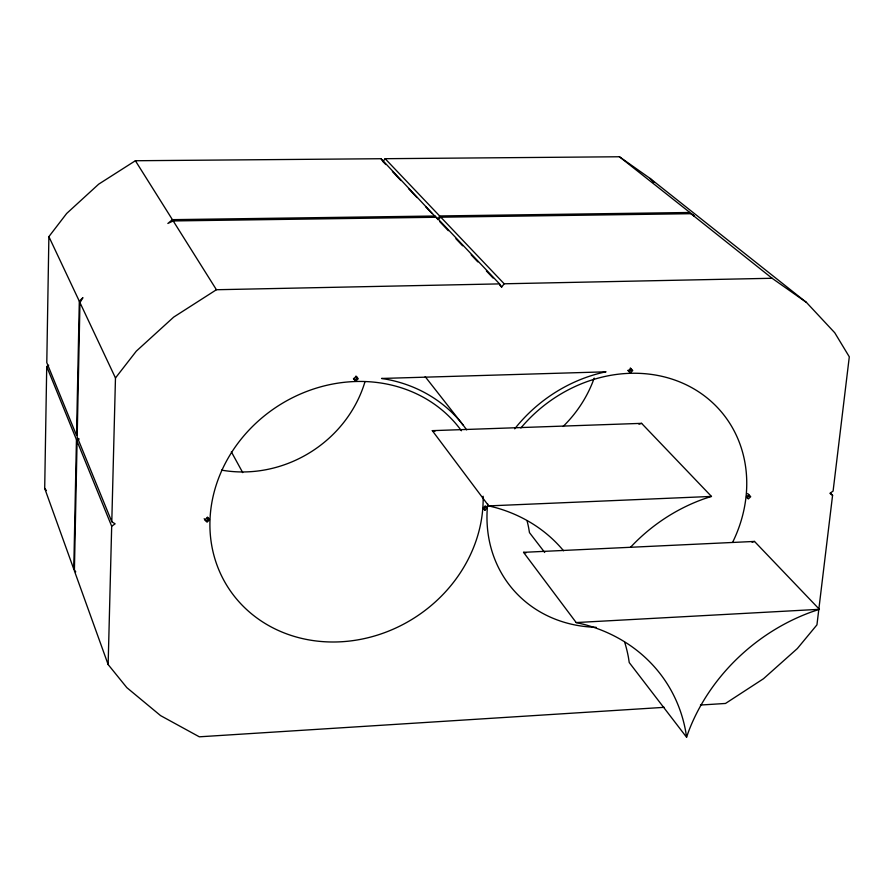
<?xml version="1.0" encoding="UTF-8"?>
<svg xmlns="http://www.w3.org/2000/svg" width="894" height="894" viewBox="0 0 894 894"><rect width="100%" height="100%" fill="white"/><g stroke="black" fill="none" stroke-linecap="round" stroke-linejoin="round"><path stroke-width="1.34" d="M75.755 571.869L73.766 569.098L44.7 488.392L46.723 366.551L48.701 365.177M48.879 236.642L46.79 362.595L76.526 435.4L79.309 301.211L48.879 236.642L66.681 213.454L98.686 184.164L135.385 160.741L381.09 158.719L437.222 218.717M73.766 569.098L76.448 439.602L46.723 366.551M78.996 439.189L77.085 441.2L74.392 570.853L108.14 664.544L126.825 687.631L160.574 715.613L199.317 736.812L664.253 707.333M79.309 301.211L82.918 297.646L79.968 302.608L77.175 436.976L111.795 521.727L115.125 523.839L111.683 526.231L108.14 664.544M111.795 521.727L115.471 377.972L79.968 302.608M830.571 493.421L832.582 495.31L816.948 624.85L797.347 648.541L763.454 678.758L725.503 703.455L700.449 705.042M686.57 737.237L688.503 731.694A176.107 144.381 -39.7 0 1 811.663 611.909L819.396 609.317L754.491 541.429L523.538 552.336L576.183 622.559L583.827 624.358A182.018 154.17 -32.9 0 1 685.765 731.873L686.57 737.237L629.242 662.566L628.437 657.436A171.86 148.002 -32.8 0 0 624.716 642.328M689.453 212.493L439.624 215.957L437.859 219.622L440.809 217.197L690.961 213.7L694.292 215.979L619.43 156.763L385.124 158.696L382.945 161.535L385.783 164.541M115.471 377.972L136.313 351.141L173.682 317.113L216.426 289.734L499.545 283.89L501.623 287.075L504.182 283.789L772.092 278.269L806.477 302.451L834.75 332.758L849.3 356.818L833.096 491.097L829.9 493.332L832.582 495.31M484.906 510.228L486.861 507.971L485.945 506.742L483.989 508.988L484.906 510.228L483.263 508.127L485.23 505.87L486.861 507.971M628.281 370.708L630.717 368.417M629.231 371.781L631.656 369.49M748.803 494.684L746.434 496.896L748.345 498.93L750.703 496.718L747.63 493.488M747.16 497.734L749.53 495.522M435.311 216.013L172.408 219.656L167.86 223.466L173.212 220.941L436.495 217.264L499.545 283.89M76.448 439.602L78.784 438.663M752.055 542.233L754.491 541.429M563.555 550.771A165.144 143.755 -32.6 0 0 495.723 507.636L488.716 505.892L432.305 430.651L641.601 423.354L711.468 496.427L704.405 498.729A160.249 135.441 -39.9 0 0 630.616 547.184M638.953 424.203L641.601 423.354M576.183 622.559L819.396 609.317M488.716 505.892L711.468 496.427M523.538 552.336L525.963 552.928M432.305 430.651L434.942 431.333M619.43 156.763L650.094 178.42L806.477 302.451M690.961 213.7L772.092 278.269M207.386 517.101L208.917 518.531L206.458 520.856L204.167 518.732M353.476 378.475L354.963 379.95L357.444 377.603L355.957 376.117M385.124 158.696L439.624 215.957M440.809 217.197L504.182 283.789M392.41 171.547L400.937 180.566M408.513 188.578L417.029 197.585M425.555 206.603L432.182 213.61M439.759 221.634L448.33 230.697M455.94 238.754L462.6 245.794M471.172 254.857L477.832 261.908M486.392 270.96L493.052 278.012M499.724 285.063L501.623 287.075M650.094 178.42L653.872 182.432M630.315 368.049L632.74 370.574L630.304 372.865L627.879 370.339M44.7 488.392L46.432 490.571M425.175 376.642L463.003 424.929M544.703 552.458L529.471 532.623L528.678 527.918A154.226 136.603 -32.3 0 0 527.091 520.923M381.09 158.719L382.945 161.535M135.385 160.741L172.408 219.656M173.212 220.941L216.426 289.734M231.345 451.828L242.732 472.624M77.085 441.2L111.683 526.231M514.709 428.841A141.531 123.54 -40.3 0 1 604.802 372.049L606.043 371.815L381.548 378.464L382.621 378.609A145.364 130.267 -32.1 0 1 466.623 429.869M520.878 427.98A136.883 119.483 -40.3 0 1 690.593 387.024A136.883 119.483 -40.3 0 1 732.801 541.965M596.164 627.309A136.883 119.483 -40.3 0 1 487.688 503.914M594.186 378.128A118.556 107.112 -40.9 0 1 563.086 426.483M483.129 496.248A140.593 125.987 -32.1 0 1 303.636 638.841A140.593 125.987 -32.1 0 1 238.519 442.474A140.593 125.987 -32.1 0 1 461.416 430.763M364.964 381.794A121.338 112.13 -31.2 0 1 221.544 470.121M207.252 517.671L204.793 520.006L207.084 522.141L209.542 519.805L207.252 517.671M356.024 376.508L353.543 378.866L355.767 381.079L358.248 378.721L356.024 376.508"/></g></svg>
